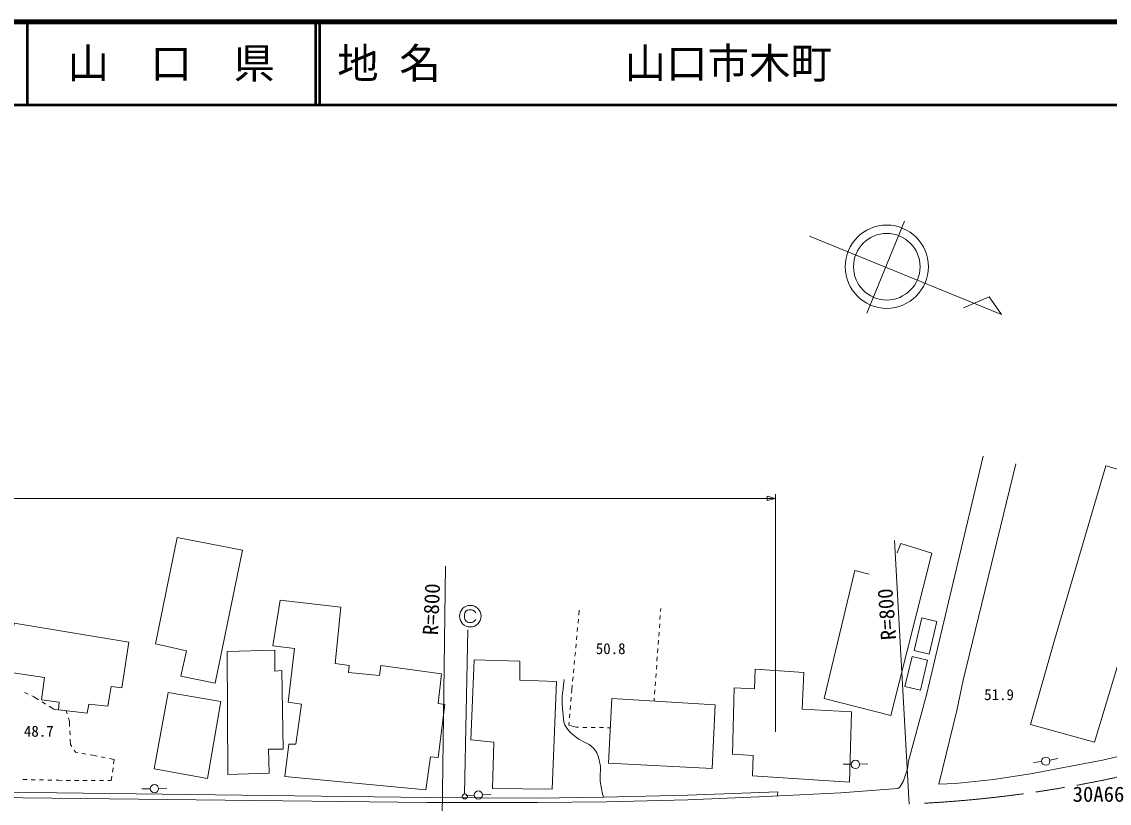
# Model space of a CAD drawing. Units: millimetres, scale not verified. Extents: x 40000 to 680000, y 20000 to 380000.
# Drawn here: x 332357 to 463452, y 285849 to 380000 of the extents above; entities that cross this region are included whole.
import ezdxf
from ezdxf.enums import TextEntityAlignment as Align

# ---------------------------------------------------------------- set-up
doc = ezdxf.new("R2010")
doc.units = ezdxf.units.MM
doc.header["$LTSCALE"] = 1000
doc.linetypes.add('CHAIN', pattern=[18.5, 12, -1.5, 3.5, -1.5])
for name, color, linetype, lineweight in [('M-BGD', 7, 'Continuous', 13), ('M-BMK', 2, 'CHAIN', 13), ('M-BMK-SRVR', 3, 'Continuous', 13), ('M-STR-HTXT', 7, 'Continuous', 13), ('M-STR-STRC', 7, 'Continuous', 13), ('M-TTL', 2, 'Continuous', 140), ('M-TTL-LINE', 7, 'Continuous', 50)]:
    doc.layers.add(name, color=color, linetype=linetype, lineweight=lineweight)
doc.layers.add('M-TTL-TXT', color=7, linetype='Continuous')
doc.styles.add('ＭＳ ゴシック', font='')
doc.styles.get('ＭＳ ゴシック').set_extended_font_data('MS Gothic')

msp = doc.modelspace()

# ---------------------------------------------------------------- linework, layer by layer
at = {"layer": 'M-BGD'}
for p, q in [((399560, 309113), (399506, 308527)), ((409293, 307971), (409329, 308470)), ((409365, 308968), (409389, 309306)), ((399367, 307033), (399321, 306535)), ((399460, 308029), (399413, 307531)), ((409221, 306974), (409257, 307472)), ((399275, 306037), (399228, 305539)), ((409077, 304979), (409113, 305478)), ((409149, 305976), (409185, 306475)), ((399182, 305042), (399136, 304544)), ((409005, 303981), (409041, 304480)), ((398997, 303050), (398951, 302552)), ((399090, 304046), (399043, 303548)), ((408933, 302984), (408969, 303483)), ((398905, 302054), (398858, 301557)), ((408861, 301987), (408897, 302485)), ((398812, 301059), (398766, 300561)), ((408717, 299992), (408753, 300491)), ((408789, 300989), (408825, 301488)), ((332674, 299210), (333128, 299000)), ((398665, 299477), (398633, 299114)), ((398720, 300063), (398665, 299477)), ((408645, 298994), (408681, 299493)), ((418052, 291775), (418246, 299744)), ((333582, 298791), (333814, 298684)), ((333814, 298684), (334389, 298326)), ((334813, 298061), (335237, 297797)), ((398503, 297620), (398459, 297122)), ((398590, 298616), (398546, 298118)), ((408585, 298159), (408609, 298496)), ((335662, 297533), (336236, 297175)), ((336236, 297175), (336724, 297116)), ((337221, 297056), (337709, 296997)), ((337709, 296997), (337830, 296605)), ((398416, 296624), (398372, 296126)), ((337976, 296127), (338096, 295735)), ((338096, 295735), (338129, 295080)), ((398328, 295628), (398297, 295265)), ((398297, 295265), (399157, 295001)), ((399157, 295001), (399486, 294997)), ((399986, 294991), (400486, 294984)), ((400985, 294978), (401485, 294972)), ((401985, 294965), (402485, 294959)), ((338154, 294581), (338179, 294082)), ((402985, 294952), (403314, 294948)), ((338204, 293582), (338237, 292927)), ((338237, 292927), (338398, 292680)), ((338672, 292262), (338834, 292015)), ((338834, 292015), (339115, 291961)), ((339606, 291868), (340097, 291775)), ((340588, 291682), (340870, 291628)), ((340870, 291628), (341449, 291520)), ((341940, 291429), (342432, 291337)), ((342923, 291245), (343502, 291137)), ((343502, 291137), (343428, 290599)), ((456284, 291031), (457259, 291257)), ((343361, 290103), (343293, 289608)), ((432357, 290539), (431357, 290562)), ((433356, 290553), (434355, 290604)), ((455301, 290858), (454308, 290738)), ((332994, 288697), (332494, 288709)), ((333994, 288674), (333494, 288686)), ((334993, 288651), (334494, 288663)), ((335993, 288628), (335493, 288640)), ((336798, 288610), (336493, 288617)), ((337224, 288607), (336798, 288610)), ((338224, 288602), (337724, 288604)), ((339224, 288596), (338724, 288599)), ((340224, 288591), (339724, 288593)), ((341224, 288585), (340724, 288588)), ((342224, 288580), (341724, 288582)), ((343151, 288575), (342724, 288577)), ((343225, 289113), (343151, 288575)), ((347849, 287598), (346849, 287581)), ((348848, 287632), (349847, 287684)), ((386895, 286806), (385898, 286732)), ((387893, 286861), (388892, 286898))]:
    msp.add_line(p, q, dxfattribs=at)
for points in [[(439235, 290929), (441437, 298924), (448265, 327673)], [(452189, 326743), (445839, 300666), (445077, 297025), (442901, 288139)], [(456845, 305492), (463026, 326489), (470938, 324253)], [(470938, 324253), (467598, 312773), (461671, 293215), (453967, 295332), (456845, 305492)], [(352221, 304210), (348472, 305068), (351097, 317853)], [(351097, 317853), (358971, 316329), (355669, 300327), (351520, 301174), (352221, 304210)], [(437870, 316006), (438335, 317125), (442074, 315963), (437118, 296432), (429075, 298464), (432800, 313874), (434493, 313450)], [(363498, 310309), (362611, 304814), (365236, 304476), (364474, 298041), (366083, 297787), (365405, 292961), (364559, 292961), (364051, 289066), (381069, 287458), (381619, 291427), (382558, 291355)], [(382951, 301452), (375650, 302444), (375481, 301258), (371755, 301597), (371840, 302444), (370147, 302698), (370824, 309471), (363498, 310309)], [(442901, 288139), (444907, 288220), (449479, 288728), (453967, 289405), (462857, 291098), (466836, 292030), (483854, 296856), (496639, 300581), (500195, 301766), (505359, 303206), (510882, 304426), (516789, 305830), (522970, 306931), (527119, 307524)], [(418246, 299744), (420693, 299650), (420777, 302020), (426619, 301597), (426450, 297194), (432377, 296856), (432123, 288389), (420439, 289151), (420523, 291606), (418052, 291775)], [(382951, 301452), (382545, 297881), (383352, 297749), (382558, 291355)], [(203692, 287966), (381238, 285934), (394531, 285934), (402828, 286018), (412649, 286272), (421201, 286611), (431107, 287119), (437965, 287627), (438219, 287796), (438642, 288558), (439150, 289998), (439235, 290929)], [(285246, 287701), (298247, 287583), (381237, 286530), (394506, 286460), (402474, 286565), (412645, 286802), (423482, 287206), (423464, 286727)]]:
    msp.add_lwpolyline(points, dxfattribs=at)
for points in [[(442666, 307744), (441736, 303812), (439944, 304236), (440874, 308168)], [(331454, 307524), (330523, 301682), (335095, 301004), (334756, 298295), (336873, 298041), (336788, 297110), (340259, 296686), (340429, 297787), (342715, 297533), (343138, 299904), (344408, 299734), (345255, 305238)], [(357112, 304124), (362865, 304306), (362865, 301766), (363712, 301851), (363881, 292368), (362103, 292368), (362188, 289490), (357193, 289320)], [(386911, 303121), (386487, 293469), (389281, 293215), (389112, 287627), (396309, 287542), (396817, 300496), (392414, 300666), (392414, 302952)], [(441560, 303066), (440700, 299468), (438827, 299916), (439687, 303514)], [(350017, 299206), (348303, 289998), (354737, 288812), (356346, 298126)], [(415947, 297715), (403505, 298464), (403082, 290675), (415598, 290017)]]:
    msp.add_lwpolyline(points, close=True, dxfattribs=at)
for centre in [(455797, 290918), (432857, 290527), (348349, 287607), (387393, 286843)]:
    msp.add_circle(centre, 500, dxfattribs=at)
msp.add_open_spline([(402474, 286565), (402256, 287478), (402194, 287765), (402101, 288547), (401996, 289429), (402245, 289960), (402022, 290820), (401839, 291524), (401751, 291987), (401250, 292514), (400608, 293187), (399960, 293200), (399231, 293777), (398665, 294226), (398293, 294468), (397932, 295094), (397598, 295675), (397691, 296114), (397599, 296779), (397386, 298314), (397551, 298954), (397757, 300745)], degree=3, knots=[0, 0, 0, 0, 1, 1, 1, 2, 2, 2, 3, 3, 3, 4, 4, 4, 5, 5, 5, 6, 6, 6, 7, 7, 7, 7], dxfattribs=at)
at = {"layer": 'M-BMK'}
msp.add_arc((433034, 433738), 148113, 273.15338, 283.63621, dxfattribs=at)
at = {"layer": 'M-BMK-SRVR'}
for p, q in [((438781, 355956), (434235, 344906)), ((427312, 354175), (450461, 344735)), ((448970, 346864), (445891, 345532)), ((450461, 344735), (448970, 346864)), ((439347, 285745), (437571, 317507)), ((383026, 284240), (383452, 314418))]:
    msp.add_line(p, q, dxfattribs=at)
for radius in [5016, 4013]:
    msp.add_circle((436635, 350489), radius, dxfattribs=at)
at = {"layer": 'M-STR-HTXT'}
for p, q in [((172970, 322583), (422232, 322583)), ((422232, 322833), (422232, 322333)), ((423232, 322583), (422232, 322833)), ((422232, 322333), (423232, 322583)), ((423232, 322583), (422232, 322583)), ((423232, 294444), (423232, 323083))]:
    msp.add_line(p, q, dxfattribs=at)
at = {"layer": 'M-STR-STRC'}
for p, q in [((385776, 308780), (385711, 308520)), ((385711, 308520), (385711, 308260)), ((385711, 308260), (385776, 308000)), ((385906, 308975), (385776, 308780)), ((386101, 309105), (385906, 308975)), ((386296, 309170), (386101, 309105)), ((386556, 309170), (386296, 309170)), ((386751, 309105), (386556, 309170)), ((386946, 308975), (386751, 309105)), ((387076, 308780), (386946, 308975)), ((385776, 308000), (385906, 307805)), ((385906, 307805), (386101, 307675)), ((386101, 307675), (386296, 307610)), ((386296, 307610), (386556, 307610)), ((386556, 307610), (386751, 307675)), ((386751, 307675), (386946, 307805)), ((386946, 307805), (387076, 308000)), ((386142, 306756), (385716, 286994))]:
    msp.add_line(p, q, dxfattribs=at)
for centre, radius in [((386426, 308390), 1300), ((385769, 286665), 305)]:
    msp.add_circle(centre, radius, dxfattribs=at)
at = {"layer": 'M-TTL'}
msp.add_line((680000, 380000), (40000, 380000), dxfattribs=at)
at = {"layer": 'M-TTL-LINE'}
for p, q in [((333000, 380000), (333000, 370000)), ((367750, 380000), (367750, 370000)), ((368250, 380000), (368250, 370000)), ((40000, 370000), (680000, 370000))]:
    msp.add_line(p, q, dxfattribs=at)

# ---------------------------------------------------------------- texts
at = {"layer": 'M-BGD', "style": 'ＭＳ ゴシック'}
for s, p in [('50.8', (401554, 303418)), ('51.9', (448375, 297878)), ('48.7', (332617, 293466))]:
    msp.add_text(s, height=1320, dxfattribs=at).set_placement(p, align=Align.BOTTOM_LEFT)
at = {"layer": 'M-BMK-SRVR', "style": 'ＭＳ ゴシック'}
for rotation, p in [(87.532, (381605, 306108)), (94.236, (436861, 305504))]:
    msp.add_text('R=800', height=1833, rotation=rotation, dxfattribs=at).set_placement(p, align=Align.MIDDLE_LEFT)
msp.add_text('30A66', height=1833, dxfattribs=at).set_placement((459037, 285472), align=Align.BOTTOM_LEFT)
at = {"layer": 'M-TTL-TXT', "style": 'ＭＳ ゴシック'}
msp.add_text('山\u3000口\u3000県', height=3666, dxfattribs=at).set_placement((350375, 375000), align=Align.MIDDLE_CENTER)
for s, p in [('地 名', (370380, 375000)), ('山口市木町', (405024, 375000))]:
    msp.add_text(s, height=3666, dxfattribs=at).set_placement(p, align=Align.MIDDLE_LEFT)

doc.saveas('drawing.dxf')
